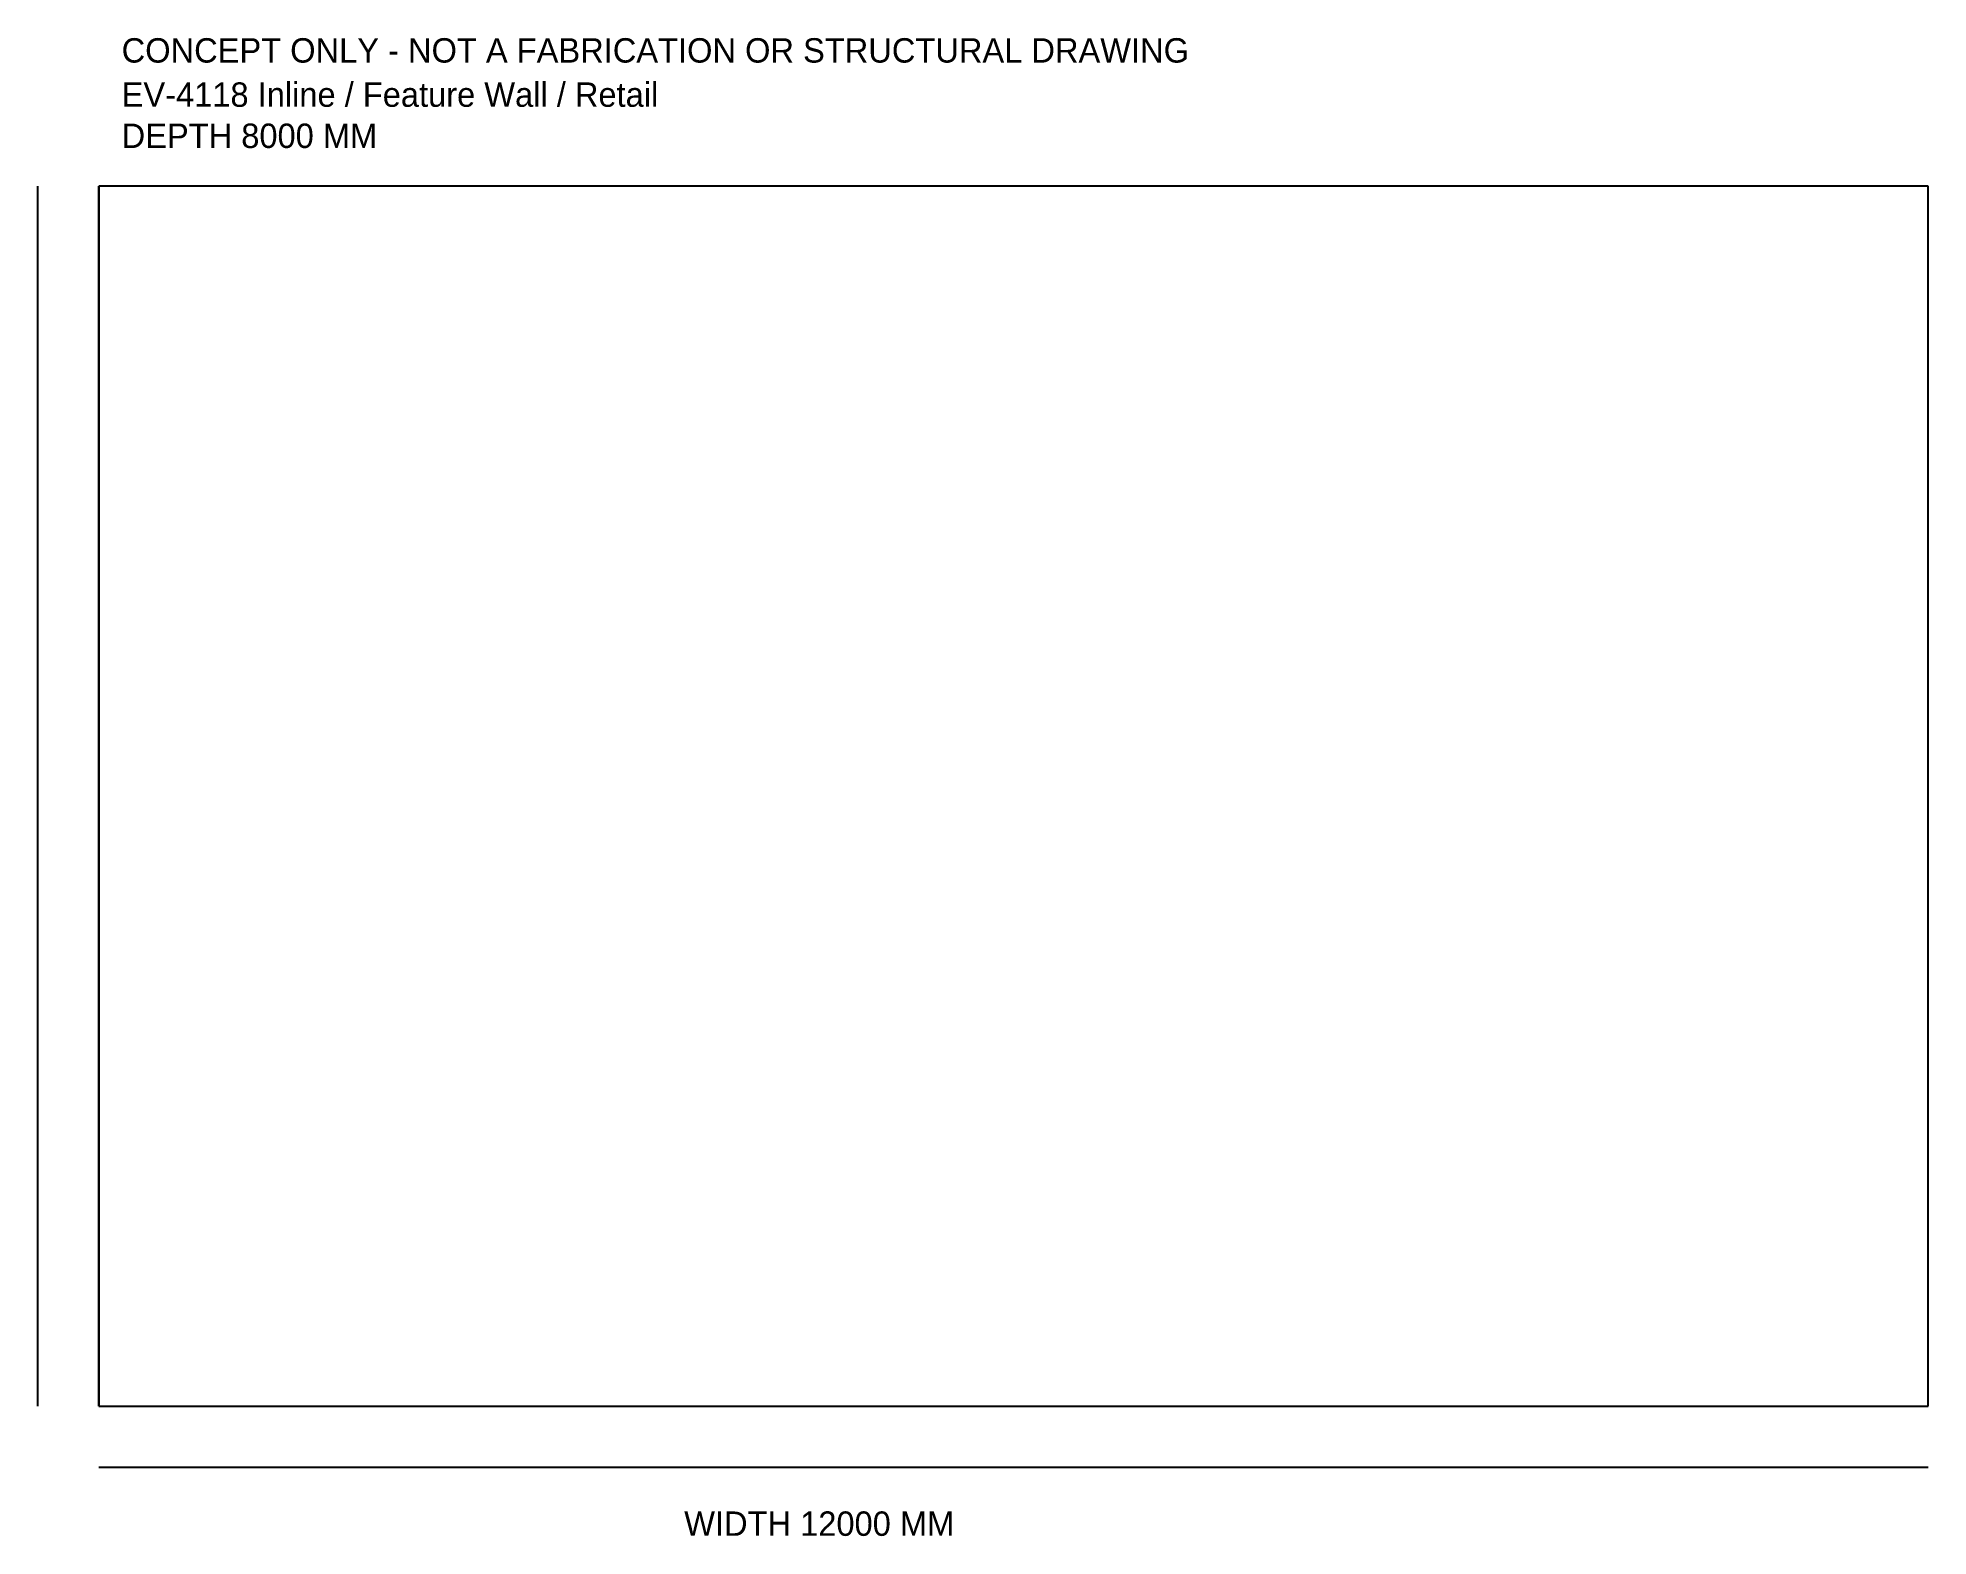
# Model space of a CAD drawing. Header units: millimetres. Extents: x -400 to 12000, y -852 to 8972.
import ezdxf

# ---------------------------------------------------------------- set-up
doc = ezdxf.new("R2010")
doc.units = ezdxf.units.MM

msp = doc.modelspace()

# ---------------------------------------------------------------- linework, layer by layer
at = {"layer": 'DIMENSIONS'}
for p, q in [((-400, 0), (-400, 8000)), ((0, -400), (12000, -400))]:
    msp.add_line(p, q, dxfattribs=at)
at = {"layer": 'FOOTPRINT'}
for p, q in [((12000, 8000), (0, 8000)), ((0, 8000), (0, 0)), ((12000, 0), (12000, 8000)), ((0, 0), (12000, 0))]:
    msp.add_line(p, q, dxfattribs=at)
at = {"layer": 'WALLS'}
for p, q in [((0, 0), (0, 8000)), ((12000, 0), (12000, 8000)), ((0, 0), (12000, 0))]:
    msp.add_line(p, q, dxfattribs=at)

# ---------------------------------------------------------------- texts
at = {"layer": 'LABELS'}
for s, p in [('CONCEPT ONLY - NOT A FABRICATION OR STRUCTURAL DRAWING', (150, 8810)), ('EV-4118 Inline / Feature Wall / Retail', (150, 8520)), ('DEPTH 8000 MM', (150, 8250)), ('WIDTH 12000 MM', (3840, -850))]:
    msp.add_text(s, height=160, dxfattribs=at).set_placement(p)

doc.saveas('drawing.dxf')
